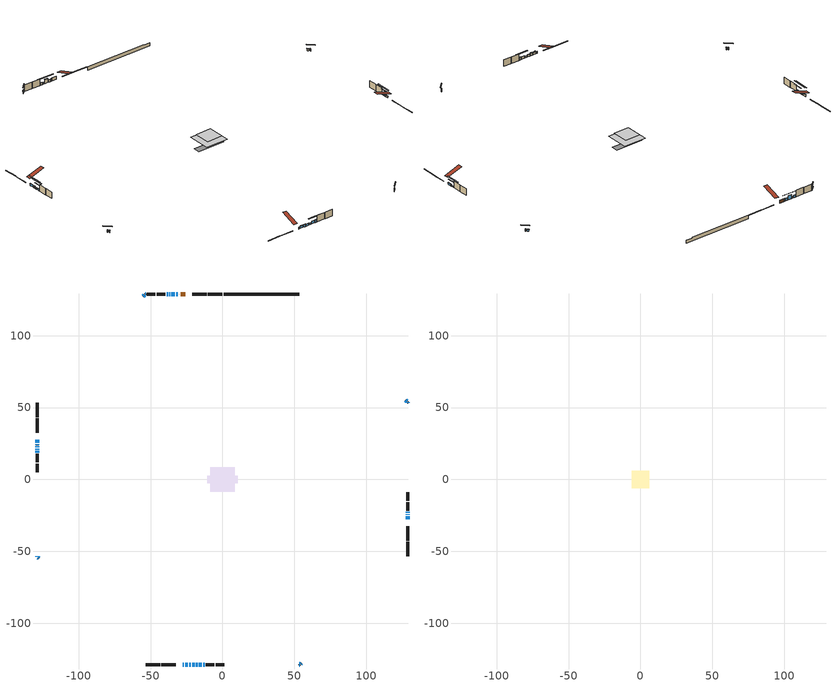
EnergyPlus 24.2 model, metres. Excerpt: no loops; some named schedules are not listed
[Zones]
conditioned space
 floor outside (Floor1 construction): -3.2,-3.2 -3.2,3.2 3.2,3.2 3.2,-3.2 z0.54
 floor adiabatic (AdiabaticFloorConstruction): -8.59,-8.59 -8.59,8.59 8.59,8.59 8.59,-8.59 z2.98
 floor foundation (Slab1 construction): -10.69,-2.46 -10.69,2.46 10.69,2.46 10.69,-2.46 z-2.08
 wall outside (RimJoist1 construction): -0.11,128.98 -10.16,128.98 / -53.42,-128.98 -43.38,-128.98 / -128.98,53.42 -128.98,43.38 / 128.98,-53.42 128.98,-43.38 z0.54:0.84
 wall outside (RimJoist2 construction): -11.09,128.98 -20.95,128.98 / -42.45,-128.98 -32.59,-128.98 / -128.98,42.45 -128.98,32.59 / 128.98,-42.45 128.98,-32.59 z0.54:0.84
 wall outside (AdiabaticWallConstruction 1): -25.93,128.98 -29.15,128.98 / -30.07,128.98 -30.22,128.98 z0.54:2.57
 wall outside (AdiabaticWallConstruction): -27.61,-128.98 -26.91,-128.98 / -36.46,128.98 -36.9,128.98 / -18.47,-128.98 -17.32,-128.98 z0.54:1.76; -128.98,-53.42 -128.66,-53.75 / -16.39,-128.98 -14.41,-128.98 / -13.48,-128.98 -12.49,-128.98 / 54.3,-128.11 54.62,-127.78 z0.54:2.57; -53.42,128.98 -53.66,128.75 / 128.98,53.42 128.75,53.66 / -31.14,128.98 -32.24,128.98 / -37.83,128.98 -38.92,128.98 z0.54:2.42; 128.98,-27.61 128.98,-25.48 / 128.98,-24.55 128.98,-24.01 / -128.98,21.47 -128.98,20.81 z0.54:1.68; -33.16,128.98 -35.53,128.98 z0.54:3.35; -25.98,-128.98 -24,-128.98 / -23.07,-128.98 -22.08,-128.98 z0.54:2.24; 53.42,-128.98 53.64,-128.76 / -128,-54.4 -127.78,-54.62 / -21.15,-128.98 -19.39,-128.98 z0.54:1.99; -128.98,27.61 -128.98,25.43 z0.54:1.89; -128.98,24.5 -128.98,23.99 z0.54:1.63; 128.09,54.31 127.28,55.12 / -54.31,128.09 -55.12,127.28 z0.54:1.94; 128.98,-23.09 128.98,-22.57 z0.54:1.08; -128.98,23.06 -128.98,22.4 z0.54:2.29; -128.98,19.88 -128.98,18.73 z0.54:1.96
 wall outside (Wall1 construction): -39.85,128.98 -45.68,128.98 / -11.56,-128.98 -5.73,-128.98 / -128.98,17.81 -128.98,11.97 / 128.98,-21.65 128.98,-15.82 z0.54:5.42
 wall outside (Wall2 construction): -46.61,128.98 -52.5,128.98 / -4.8,-128.98 1.08,-128.98 / -128.98,11.04 -128.98,5.16 / 128.98,-14.89 128.98,-9 z0.54:5.42
 wall foundation (FoundationWall1 construction): 0.82,128.98,-2.08 0.82,128.98,0.54 48.16,128.98,0.54 48.16,128.98,0.07 53.42,128.98,0.07 53.42,128.98,-2.08
 window (WindowConstruction 21): -27.61,-128.98 -26.91,-128.98 z0.54:1.76
 window (WindowConstruction 6): -128.98,-53.42 -128.66,-53.75 z0.54:2.57
 window (WindowConstruction 7): -53.42,128.98 -53.66,128.75 z0.54:2.42
 window (WindowConstruction 8): 128.98,53.42 128.75,53.66 z0.54:2.42
 window (WindowConstruction 9): -31.14,128.98 -32.23,128.98 z0.54:2.42
 window (WindowConstruction 10): 128.98,-27.61 128.98,-25.48 z0.54:1.68
 window (WindowConstruction 11): -33.16,128.98 -35.53,128.98 z0.54:3.35
 window (WindowConstruction 12): -25.98,-128.98 -24,-128.98 z0.54:2.24
 window (WindowConstruction 13): -23.07,-128.98 -22.08,-128.98 z0.54:2.24
 window (WindowConstruction 22): -36.46,128.98 -36.9,128.98 z0.54:1.76
 window (WindowConstruction 14): 53.42,-128.98 53.64,-128.76 z0.54:1.99
 window (WindowConstruction 15): -128,-54.4 -127.78,-54.62 z0.54:1.99
 window (WindowConstruction 16): -21.15,-128.98 -19.4,-128.98 z0.54:1.99
 window (WindowConstruction 17): -128.98,27.61 -128.98,25.43 z0.54:1.89
 window (WindowConstruction 18): -128.98,24.5 -128.98,23.99 z0.54:1.63
 window (WindowConstruction 19): 128.09,54.31 127.28,55.12 z0.54:1.94
 window (WindowConstruction 20): -54.31,128.09 -55.12,127.28 z0.54:1.94
 window (WindowConstruction 26): -18.47,-128.98 -17.32,-128.98 z0.54:1.76
 window (WindowConstruction): 128.98,-24.55 128.98,-24.01 z0.54:1.68
 window (WindowConstruction 23): 128.98,-23.09 128.98,-22.58 z0.54:1.07
 window (WindowConstruction 24): -128.98,23.06 -128.98,22.4 z0.54:2.29
 window (WindowConstruction 25): -128.98,21.47 -128.98,20.81 z0.54:1.68
 window (WindowConstruction 1): -37.83,128.98 -38.92,128.98 z0.54:2.42
 window (WindowConstruction 2): -16.39,-128.98 -14.41,-128.98 z0.54:2.57
 window (WindowConstruction 3): -128.98,19.88 -128.98,18.74 z0.54:1.96
 window (WindowConstruction 4): -13.48,-128.98 -12.49,-128.98 z0.54:2.57
 window (WindowConstruction 5): 54.3,-128.11 54.62,-127.78 z0.54:2.57
 door (Door): -25.93,128.98 -29.15,128.98 z0.54:2.57
 door (Door 1): -30.07,128.98 -30.21,128.98 z0.54:2.57
 ceiling adiabatic (AdiabaticFloorConstruction): 8.59,-8.59 8.59,8.59 -8.59,8.59 -8.59,-8.59 z2.98
attic - vented
 floor to conditioned space (Floor2 construction Reversed): -6.08,-6.08 -6.08,6.08 6.08,6.08 6.08,-6.08 z5.42
 roof outside (Roof1 construction): -25,128.98,5.42 -25,117.14,9.36 -21.88,117.14,9.36 -21.88,128.98,5.42; -28.54,-128.98,5.42 -28.54,-117.14,9.36 -31.66,-117.14,9.36 -31.66,-128.98,5.42; -128.98,28.54,5.42 -117.14,28.54,9.36 -117.14,31.66,9.36 -128.98,31.66,5.42; 128.98,-28.54,5.42 117.14,-28.54,9.36 117.14,-31.66,9.36 128.98,-31.66,5.42
shading: -126.66,-55.74 -130.97,-51.43 -131.26,-51.72 -126.95,-56.03 z5.39; -55.65,126.75 -51.43,130.97 -51.72,131.26 -55.94,127.04 z5.24; 126.75,55.65 130.97,51.43 131.26,51.72 127.04,55.94 z5.24; -35.05,128.98 -28.32,128.98 -28.32,129.39 -35.05,129.39 z5.24; 128.98,-25.28 128.98,-27.81 129.39,-27.81 129.39,-25.28 z1.88; -35.73,128.98 -32.96,128.98 -32.96,129.39 -35.73,129.39 z3.55; -23.8,-128.98 -26.18,-128.98 -26.18,-129.39 -23.8,-129.39 z2.44; -21.88,-128.98 -23.27,-128.98 -23.27,-129.39 -21.88,-129.39 z2.44; 53.78,-128.62 53.28,-129.12 53.57,-129.41 54.07,-128.91 z2.19; -127.64,-54.76 -128.14,-54.26 -128.43,-54.55 -127.93,-55.05 z2.19; -19.19,-128.98 -21.35,-128.98 -21.35,-129.39 -19.19,-129.39 z2.19; -128.98,25.23 -128.98,27.81 -129.39,27.81 -129.39,25.23 z2.09; -128.98,23.79 -128.98,24.7 -129.39,24.7 -129.39,23.79 z1.83; 127.14,55.27 128.23,54.17 128.52,54.46 127.43,55.56 z2.14; -55.27,127.14 -54.17,128.23 -54.46,128.52 -55.56,127.43 z2.14; 128.98,-21.2 128.98,-27.37 129.39,-27.37 129.39,-21.2 z4.5; 128.98,-17.2 128.98,-28.47 129.39,-28.47 129.39,-17.2 z6.45; -128.98,17.02 -128.98,28.44 -129.39,28.44 -129.39,17.02 z7.67; -128.98,15.43 -128.98,26.85 -129.39,26.85 -129.39,15.43 z7.06; -41.74,128.98 -35.01,128.98 -35.01,129.39 -41.74,129.39 z5.24; -11.59,-128.98 -19.21,-128.98 -19.21,-129.39 -11.59,-129.39 z5.39; -128.98,15.92 -128.98,22.7 -129.39,22.7 -129.39,15.92 z4.78; -9.67,-128.98 -16.3,-128.98 -16.3,-129.39 -9.67,-129.39 z5.39; 56.61,-125.79 52.3,-130.1 52.59,-130.39 56.91,-126.08 z5.39
[Building]
Building 1: Terrain=Suburbs
[Site:Location]
Toronto Intl AP_ON: Latitude {deg}=43.68; Longitude {deg}=-79.63; Time Zone {hr}=-5; Elevation {m}=173; Keep Site Location Information=Yes
[Site:GroundTemperature:Shallow]
4.59119, 2.66285, 2.50842, 3.42352, 7.09712, 10.7536, 13.9236, 15.9317, 16.1023, 14.4691, 11.3799, 7.83558
[Site:WaterMainsTemperature]
Calculation Method=Schedule; Temperature Schedule=mains temperature schedule
[Material] Roughness=Rough; Thermal Absorptance=0.9
Name | Thickness {m} | Conductivity {W/m-K} | Density {kg/m3} | Specific Heat {J/kg-K} | Solar Absorptance | Visible Absorptance
asphalt or fiberglass shingles | 0.00635 | 0.162714 | 1121.4 | 1465.45 | 0.4 | 0.4
ceiling loosefill ins | 0.169333 | 0.0480833 | 16.02 | 1046.75 | 0.7 | 0.7
ceiling stud and cavity | 0.1397 | 0.13334 | 65.682 | 1177.47 | 0.7 | 0.7
concrete 4.0 in. | 0.1016 | 1.803125 | 2242.8 | 837.4 | 0.7 | 0.7
concrete 8.0 in. | 0.2032 | 1.803125 | 2242.8 | 837.4 | 0.7 | 0.7
door material | 0.04445 | 0.053851 | 512.64 | 1214.23 | 0.7 | 0.7
door material 1 | 0.04445 | 0.188738 | 512.64 | 1214.23 | 0.7 | 0.7
exterior vertical ins | 0.00218552 | 0.029427 | 32.04 | 1214.23 | 0.7 | 0.7
floor covering | 0.0127 | 0.0433444 | 54.468 | 1339.84 | 0.6 | 0.6
floor rigid ins | 0.103632 | 0.029427 | 32.04 | 1214.23 | 0.7 | 0.7
floor rigid ins 1; wall rigid ins | 0.512978 | 0.029427 | 32.04 | 1214.23 | 0.7 | 0.7
floor stud and cavity | 0.1397 | 0.214312 | 92.3553 | 1139.71 | 0.7 | 0.7
floor stud and cavity 1 | 0.1397 | 1.75129 | 37.0049 | 1207.88 | 0.7 | 0.7
furniture material conditioned space 1 | 0.1524 | 0.115458 | 640.8 | 1214.23 | 0.6 | 0.6
gypsum board | 0.0127 | 0.160291 | 801 | 837.4 | 0.6 | 0.6
gypsum board 1 | 0.0127 | 0.160291 | 801 | 837.4 | 0.7 | 0.7
osb sheathing 0.5 in. | 0.0127 | 0.115458 | 512.64 | 1214.23 | 0.7 | 0.7
osb sheathing 0.75 in. | 0.01905 | 0.115458 | 512.64 | 1214.23 | 0.7 | 0.7
osb sheathing 2.0 in. | 0.0508 | 0.115458 | 512.64 | 1214.23 | 0.7 | 0.7
rim joist rigid ins | 0.051816 | 0.029427 | 32.04 | 1214.23 | 0.7 | 0.7
rim joist stud and cavity | 0.0508 | 0.0404867 | 125.044 | 1163.47 | 0.6 | 0.6
rim joist stud and cavity 1 | 0.0508 | 0.128462 | 125.044 | 1163.47 | 0.6 | 0.6
wall stud and cavity | 0.1397 | 0.0802207 | 139.0536 | 1170.24 | 0.7 | 0.7
wall stud and cavity 1 | 0.0889 | 0.380278 | 52.3479 | 1209.89 | 0.7 | 0.7
wall stud and cavity 2 | 0.0889 | 0.391764 | 83.0341 | 1211.67 | 0.7 | 0.7
wood siding | 0.0254 | 0.102417 | 544.68 | 1172.36 | 0.4 | 0.4
wood siding 1; wood siding 2; wood siding 3 | 0.0254 | 0.102417 | 544.68 | 1172.36 | 0.7 | 0.7
[WindowMaterial:SimpleGlazingSystem]
Name | U-Factor {W/m2-K} | Solar Heat Gain Coefficient
WindowMaterial | 2.322302 | 0.57
WindowMaterial 1 | 2.12244 | 0.63
WindowMaterial 10 | 2.24167 | 0.57
WindowMaterial 11 | 2.146284 | 0.62
WindowMaterial 12 | 2.74191 | 0.36
WindowMaterial 13 | 2.09121 | 0.64
WindowMaterial 14 | 2.25189 | 0.56
WindowMaterial 15 | 2.49321 | 0.46
WindowMaterial 16 | 2.23827 | 0.57
WindowMaterial 17 | 3.0082 | 0.59
WindowMaterial 18 | 3.03376 | 0.56
WindowMaterial 19 | 2.61415 | 0.39
WindowMaterial 2 | 2.2235 | 0.57
WindowMaterial 20 | 2.34956 | 0.52
WindowMaterial 21 | 2.39668 | 0.5
WindowMaterial 22 | 2.961077 | 0.6
WindowMaterial 3 | 2.14231 | 0.63
WindowMaterial 4 | 2.132089 | 0.63
WindowMaterial 5 | 2.330819 | 0.57
WindowMaterial 6 | 2.47504 | 0.52
WindowMaterial 7 | 2.21045 | 0.58
WindowMaterial 8 | 2.25019 | 0.59
WindowMaterial 9 | 2.010012 | 0.67
[Construction]
AdiabaticFloorConstruction: floor stud and cavity 1, floor rigid ins 1, osb sheathing 0.75 in., floor covering
AdiabaticWallConstruction: wood siding 2, wall rigid ins, wall stud and cavity 1, gypsum board
AdiabaticWallConstruction 1: wood siding 3, wall rigid ins, wall stud and cavity 1, gypsum board
Door: door material
Door 1: door material 1
Floor1 construction: floor stud and cavity, floor rigid ins, osb sheathing 0.75 in., floor covering
Floor2 construction Reversed: gypsum board, ceiling stud and cavity, ceiling loosefill ins
FoundationWall1 construction: concrete 8.0 in., gypsum board 1
furniture construction conditioned space 1: furniture material conditioned space 1
PartitionWallConstruction: gypsum board, wall stud and cavity 2, gypsum board
RimJoist1 construction: wood siding 1, rim joist rigid ins, osb sheathing 2.0 in., rim joist stud and cavity
RimJoist2 construction: wood siding 1, rim joist rigid ins, osb sheathing 2.0 in., rim joist stud and cavity 1
Roof1 construction: asphalt or fiberglass shingles
Slab1 construction: concrete 4.0 in.
Wall1 construction; Wall2 construction: wood siding, osb sheathing 0.5 in., wall stud and cavity, gypsum board
WindowConstruction: WindowMaterial
WindowConstruction 1: WindowMaterial 1
WindowConstruction 10: WindowMaterial 8
WindowConstruction 11: WindowMaterial 9
WindowConstruction 12: WindowMaterial 10
WindowConstruction 13: WindowMaterial 11
WindowConstruction 14; WindowConstruction 15: WindowMaterial 12
WindowConstruction 16: WindowMaterial 13
WindowConstruction 17: WindowMaterial 14
WindowConstruction 18: WindowMaterial 15
WindowConstruction 19; WindowConstruction 20: WindowMaterial 16
WindowConstruction 2: WindowMaterial 2
WindowConstruction 21: WindowMaterial 17
WindowConstruction 22: WindowMaterial 18
WindowConstruction 23: WindowMaterial 19
WindowConstruction 24: WindowMaterial 20
WindowConstruction 25: WindowMaterial 21
WindowConstruction 26: WindowMaterial 22
WindowConstruction 3: WindowMaterial 3
WindowConstruction 4: WindowMaterial 4
WindowConstruction 5; WindowConstruction 6: WindowMaterial 5
WindowConstruction 7; WindowConstruction 8: WindowMaterial 6
WindowConstruction 9: WindowMaterial 7
[Zone] Multiplier=1; Part of Total Floor Area=Yes
Name | Volume {m3}
attic - vented | 94.5966
conditioned space | 1098.5
[Space]
Name | Zone | Volume {m3}
attic - vented 1 | attic - vented | 94.5966
conditioned space 1 | conditioned space | 1098.5
[ZoneInfiltration:EffectiveLeakageArea]
infil attic - vented 1: Zone or Space=attic - vented 1; Schedule=Always On Discrete; Effective Air Leakage Area {cm2}=6111.31; Stack Coefficient=0.000274371; Wind Coefficient=1.11915e-05
[ZoneMixing]
whole house fan mix: Zone or Space=attic - vented; Schedule=Always On Continuous; Design Flow Rate Calculation Method=Flow/Zone; Design Flow Rate {m3/s}=0; Source Zone or Space=conditioned space
[SurfaceProperty:ExposedFoundationPerimeter]
Slab1: Exposed Perimeter Calculation Method=TotalExposedPerimeter; Total Exposed Perimeter {m}=52.609
[InternalMass] Zone or ZoneList=conditioned space; Space or SpaceList=conditioned space 1
Name | Construction | Surface Area {m2}
furniture mass conditioned space 1 | furniture construction conditioned space 1 | 176.564
partition wall mass | PartitionWallConstruction | 441.41
[Lights]
interior lighting: Zone or ZoneList or Space or SpaceList=conditioned space 1; Schedule=interior lighting schedule; Design Level Calculation Method=LightingLevel; Lighting Level {W}=343.2; Return Air Fraction=0; Fraction Radiant=0.6; Fraction Visible=0.2; Fraction Replaceable=1
[People]
occupants: Zone or ZoneList or Space or SpaceList=conditioned space 1; Number of People Schedule=occupants schedule; Number of People Calculation Method=People; Number of People=3; Fraction Radiant=0.314171; Sensible Heat Fraction=0.56303; Activity Level Schedule=occupants activity schedule; Carbon Dioxide Generation Rate {m3/s-W}=0; Enable ASHRAE 55 Comfort Warnings=No; Mean Radiant Temperature Calculation Type=EnclosureAveraged
[ElectricEquipment] Zone or ZoneList or Space or SpaceList=conditioned space 1; Design Level Calculation Method=EquipmentLevel
Name | Schedule | Design Level {W} | Fraction Latent | Fraction Radiant | Fraction Lost
clothes dryer | clothes dryer schedule | 140.772 | 0.015 | 0.081 | 0.85
clothes washer | clothes washer schedule | 32.1985 | 0.03 | 0.162 | 0.7
cooking range | cooking range schedule | 215.147 | 0.08 | 0.432 | 0.2
dishwasher | dishwasher schedule | 66.8632 | 0.3 | 0.18 | 0.4
fridge | fridge schedule | 72.9452 | 0 | 0.6 | 0
mech vent bath fan 0 | mech vent bath fan 0 schedule | 50.2 | 0 | 0 | 1
mech vent bath fan 1 | mech vent bath fan 1 schedule | 50.2 | 0 | 0 | 1
mech vent bath fan 2 | mech vent bath fan 2 schedule | 50.2 | 0 | 0 | 1
mech vent bath fan 3 | mech vent bath fan 3 schedule | 50.2 | 0 | 0 | 1
mech vent house fan | mech vent house fan schedule | 6.33333 | 0 | 0 | 1
mech vent house fan cfis | mech vent house fan cfis schedule | 0 | 0 | 0 | 0
mech vent range fan 0 | mech vent range fan 0 schedule | 57 | 0 | 0 | 1
misc plug loads | misc plug loads schedule | 494.7 | 0.045 | 0.513 | 0.1
whole house fan | Always On Discrete | 0 | 0 | 0 | 1
[OtherEquipment] Zone or ZoneList or Space or SpaceList=conditioned space 1; Design Level Calculation Method=EquipmentLevel
Name | Fuel Type | Schedule | Design Level {W} | Fraction Latent | Fraction Radiant | Fraction Lost
clothes dryer 1 | Electricity | clothes dryer schedule | 0 | 0.015 | 0.081 | 0.85
cooking range 1 | Electricity | cooking range schedule | 0 | 0.08 | 0.432 | 0.2
general water use latent | None | general water use schedule | 62.594 | 1 | 0 | 0
general water use sensible | None | general water use schedule | -61.6891 | 0 | 0.6 | 0
mech vent house fan latent load | None | Always On Discrete | 0 | 1 | 0 | 0
mech vent house fan sensible load | None | Always On Discrete | 0 | 0 | 0 | 0
water heater energy adjustment1 | NaturalGas | Always On Discrete | 0.01 | 0 | 0 | 1
[ZoneInfiltration:DesignFlowRate] Zone or ZoneList or Space or SpaceList=conditioned space 1; Schedule=Always On Discrete; Design Flow Rate Calculation Method=Flow/Zone; Design Flow Rate {m3/s}=0
infil flow; natural vent flow; whole house fan flow
[Foundation:Kiva]
Foundation Kiva 1: Initial Indoor Air Temperature {C}=18; Wall Height Above Grade {m}=0.540014; Wall Depth Below Slab {m}=0.2032; Custom Block Material Name 1=exterior vertical ins; Custom Block Depth 1 {m}=2.62; Custom Block X Position 1 {m}=0.2159; Custom Block Z Position 1 {m}=0
[Foundation:Kiva:Settings]
Soil Conductivity {W/m-K}=0.849921; Soil Density {kg/m3}=1842.3; Soil Specific Heat {J/kg-K}=418.7; Ground Solar Absorptivity=0.9; Ground Thermal Absorptivity=0.9; Ground Surface Roughness {m}=0.03; Far-Field Width {m}=40; Deep-Ground Boundary Condition=ZeroFlux; Deep-Ground Depth {m}=40; Minimum Cell Dimension {m}=0.2; Maximum Cell Growth Coefficient=3; Simulation Timestep=Timestep
[Exterior:Lights]
exterior lighting: Schedule=exterior lighting schedule; Design Level {W}=75.6
[Schedule:Constant]
Name | Hourly Value
Always On Continuous; mech vent house fan schedule; mech vent house fan cfis schedule; Always On Discrete | 1
occupants activity schedule | 117.228
fridge schedule | 0
[Schedule:Week:Daily]
interior lighting schedule Week Rule - Jan1-Jan27: interior lighting schedule day, interior lighting schedule day, interior lighting schedule day, interior lighting schedule day, interior lighting schedule day, interior lighting schedule day, interior lighting schedule day, interior lighting schedule default day, interior lighting schedule default day, interior lighting schedule default day, interior lighting schedule default day, interior lighting schedule default day
interior lighting schedule Week Rule - Jan28-Feb3: interior lighting schedule day, interior lighting schedule day, interior lighting schedule day, interior lighting schedule day, interior lighting schedule day 1, interior lighting schedule day 1, interior lighting schedule day 1, interior lighting schedule default day, interior lighting schedule default day, interior lighting schedule default day, interior lighting schedule default day, interior lighting schedule default day
interior lighting schedule Week Rule - Feb4-Feb24: interior lighting schedule day 1, interior lighting schedule day 1, interior lighting schedule day 1, interior lighting schedule day 1, interior lighting schedule day 1, interior lighting schedule day 1, interior lighting schedule day 1, interior lighting schedule default day, interior lighting schedule default day, interior lighting schedule default day, interior lighting schedule default day, interior lighting schedule default day
interior lighting schedule Week Rule - Feb25-Mar3: interior lighting schedule day 1, interior lighting schedule day 1, interior lighting schedule day 1, interior lighting schedule day 1, interior lighting schedule day 2, interior lighting schedule day 2, interior lighting schedule day 2, interior lighting schedule default day, interior lighting schedule default day, interior lighting schedule default day, interior lighting schedule default day, interior lighting schedule default day
interior lighting schedule Week Rule - Mar4-Mar31: interior lighting schedule day 2, interior lighting schedule day 2, interior lighting schedule day 2, interior lighting schedule day 2, interior lighting schedule day 2, interior lighting schedule day 2, interior lighting schedule day 2, interior lighting schedule default day, interior lighting schedule default day, interior lighting schedule default day, interior lighting schedule default day, interior lighting schedule default day
interior lighting schedule Week Rule - Apr1-Apr28: interior lighting schedule day 3, interior lighting schedule day 3, interior lighting schedule day 3, interior lighting schedule day 3, interior lighting schedule day 3, interior lighting schedule day 3, interior lighting schedule day 3, interior lighting schedule default day, interior lighting schedule default day, interior lighting schedule default day, interior lighting schedule default day, interior lighting schedule default day
interior lighting schedule Week Rule - Apr29-May5: interior lighting schedule day 3, interior lighting schedule day 3, interior lighting schedule day 4, interior lighting schedule day 4, interior lighting schedule day 4, interior lighting schedule day 4, interior lighting schedule day 4, interior lighting schedule default day, interior lighting schedule default day, interior lighting schedule default day, interior lighting schedule default day, interior lighting schedule default day
interior lighting schedule Week Rule - May6-May26: interior lighting schedule day 4, interior lighting schedule day 4, interior lighting schedule day 4, interior lighting schedule day 4, interior lighting schedule day 4, interior lighting schedule day 4, interior lighting schedule day 4, interior lighting schedule default day, interior lighting schedule default day, interior lighting schedule default day, interior lighting schedule default day, interior lighting schedule default day
interior lighting schedule Week Rule - May27-Jun2: interior lighting schedule day 4, interior lighting schedule day 4, interior lighting schedule day 4, interior lighting schedule day 4, interior lighting schedule day 4, interior lighting schedule day 5, interior lighting schedule day 5, interior lighting schedule default day, interior lighting schedule default day, interior lighting schedule default day, interior lighting schedule default day, interior lighting schedule default day
interior lighting schedule Week Rule - Jun3-Jun30: interior lighting schedule day 5, interior lighting schedule day 5, interior lighting schedule day 5, interior lighting schedule day 5, interior lighting schedule day 5, interior lighting schedule day 5, interior lighting schedule day 5, interior lighting schedule default day, interior lighting schedule default day, interior lighting schedule default day, interior lighting schedule default day, interior lighting schedule default day
interior lighting schedule Week Rule - Jul1-Jul28: interior lighting schedule day 6, interior lighting schedule day 6, interior lighting schedule day 6, interior lighting schedule day 6, interior lighting schedule day 6, interior lighting schedule day 6, interior lighting schedule day 6, interior lighting schedule default day, interior lighting schedule default day, interior lighting schedule default day, interior lighting schedule default day, interior lighting schedule default day
interior lighting schedule Week Rule - Jul29-Aug4: interior lighting schedule day 6, interior lighting schedule day 6, interior lighting schedule day 6, interior lighting schedule day 7, interior lighting schedule day 7, interior lighting schedule day 7, interior lighting schedule day 7, interior lighting schedule default day, interior lighting schedule default day, interior lighting schedule default day, interior lighting schedule default day, interior lighting schedule default day
interior lighting schedule Week Rule - Aug5-Aug25: interior lighting schedule day 7, interior lighting schedule day 7, interior lighting schedule day 7, interior lighting schedule day 7, interior lighting schedule day 7, interior lighting schedule day 7, interior lighting schedule day 7, interior lighting schedule default day, interior lighting schedule default day, interior lighting schedule default day, interior lighting schedule default day, interior lighting schedule default day
interior lighting schedule Week Rule - Aug26-Sep1: interior lighting schedule day 7, interior lighting schedule day 7, interior lighting schedule day 7, interior lighting schedule day 7, interior lighting schedule day 7, interior lighting schedule day 7, interior lighting schedule day 8, interior lighting schedule default day, interior lighting schedule default day, interior lighting schedule default day, interior lighting schedule default day, interior lighting schedule default day
interior lighting schedule Week Rule - Sep2-Sep29: interior lighting schedule day 8, interior lighting schedule day 8, interior lighting schedule day 8, interior lighting schedule day 8, interior lighting schedule day 8, interior lighting schedule day 8, interior lighting schedule day 8, interior lighting schedule default day, interior lighting schedule default day, interior lighting schedule default day, interior lighting schedule default day, interior lighting schedule default day
interior lighting schedule Week Rule - Sep30-Oct6: interior lighting schedule day 8, interior lighting schedule day 9, interior lighting schedule day 9, interior lighting schedule day 9, interior lighting schedule day 9, interior lighting schedule day 9, interior lighting schedule day 9, interior lighting schedule default day, interior lighting schedule default day, interior lighting schedule default day, interior lighting schedule default day, interior lighting schedule default day
interior lighting schedule Week Rule - Oct7-Oct27: interior lighting schedule day 9, interior lighting schedule day 9, interior lighting schedule day 9, interior lighting schedule day 9, interior lighting schedule day 9, interior lighting schedule day 9, interior lighting schedule day 9, interior lighting schedule default day, interior lighting schedule default day, interior lighting schedule default day, interior lighting schedule default day, interior lighting schedule default day
interior lighting schedule Week Rule - Oct28-Nov3: interior lighting schedule day 9, interior lighting schedule day 9, interior lighting schedule day 9, interior lighting schedule day 9, interior lighting schedule day 10, interior lighting schedule day 10, interior lighting schedule day 10, interior lighting schedule default day, interior lighting schedule default day, interior lighting schedule default day, interior lighting schedule default day, interior lighting schedule default day
interior lighting schedule Week Rule - Nov4-Nov24: interior lighting schedule day 10, interior lighting schedule day 10, interior lighting schedule day 10, interior lighting schedule day 10, interior lighting schedule day 10, interior lighting schedule day 10, interior lighting schedule day 10, interior lighting schedule default day, interior lighting schedule default day, interior lighting schedule default day, interior lighting schedule default day, interior lighting schedule default day
interior lighting schedule Week Rule - Nov25-Dec1: interior lighting schedule day 10, interior lighting schedule day 10, interior lighting schedule day 10, interior lighting schedule day 10, interior lighting schedule day 10, interior lighting schedule day 10, interior lighting schedule day 11, interior lighting schedule default day, interior lighting schedule default day, interior lighting schedule default day, interior lighting schedule default day, interior lighting schedule default day
interior lighting schedule Week Rule - Dec2-Dec31: interior lighting schedule day 11, interior lighting schedule day 11, interior lighting schedule day 11, interior lighting schedule day 11, interior lighting schedule day 11, interior lighting schedule day 11, interior lighting schedule day 11, interior lighting schedule default day, interior lighting schedule default day, interior lighting schedule default day, interior lighting schedule default day, interior lighting schedule default day
occupants schedule Week Rule - Jan1-Dec31: occupants schedule day, occupants schedule day, occupants schedule day, occupants schedule day, occupants schedule day, occupants schedule day, occupants schedule day, occupants schedule default day, occupants schedule default day, occupants schedule default day, occupants schedule default day, occupants schedule default day
clothes dryer schedule Week Rule - Jan1-Dec31: clothes dryer schedule day, clothes dryer schedule day, clothes dryer schedule day, clothes dryer schedule day, clothes dryer schedule day, clothes dryer schedule day, clothes dryer schedule day, clothes dryer schedule default day, clothes dryer schedule default day, clothes dryer schedule default day, clothes dryer schedule default day, clothes dryer schedule default day
clothes washer schedule Week Rule - Jan1-Dec31: clothes washer schedule day, clothes washer schedule day, clothes washer schedule day, clothes washer schedule day, clothes washer schedule day, clothes washer schedule day, clothes washer schedule day, clothes washer schedule default day, clothes washer schedule default day, clothes washer schedule default day, clothes washer schedule default day, clothes washer schedule default day
cooking range schedule Week Rule - Jan1-Dec31: cooking range schedule day, cooking range schedule day, cooking range schedule day, cooking range schedule day, cooking range schedule day, cooking range schedule day, cooking range schedule day, cooking range schedule default day, cooking range schedule default day, cooking range schedule default day, cooking range schedule default day, cooking range schedule default day
dishwasher schedule Week Rule - Jan1-Dec31: dishwasher schedule day, dishwasher schedule day, dishwasher schedule day, dishwasher schedule day, dishwasher schedule day, dishwasher schedule day, dishwasher schedule day, dishwasher schedule default day, dishwasher schedule default day, dishwasher schedule default day, dishwasher schedule default day, dishwasher schedule default day
mech vent bath fan 0 schedule Week Rule - Jan1-Dec31: mech vent bath fan 0 schedule day, mech vent bath fan 0 schedule day, mech vent bath fan 0 schedule day, mech vent bath fan 0 schedule day, mech vent bath fan 0 schedule day, mech vent bath fan 0 schedule day, mech vent bath fan 0 schedule day, mech vent bath fan 0 schedule default day, mech vent bath fan 0 schedule default day, mech vent bath fan 0 schedule default day, mech vent bath fan 0 schedule default day, mech vent bath fan 0 schedule default day
mech vent bath fan 1 schedule Week Rule - Jan1-Dec31: mech vent bath fan 1 schedule day, mech vent bath fan 1 schedule day, mech vent bath fan 1 schedule day, mech vent bath fan 1 schedule day, mech vent bath fan 1 schedule day, mech vent bath fan 1 schedule day, mech vent bath fan 1 schedule day, mech vent bath fan 1 schedule default day, mech vent bath fan 1 schedule default day, mech vent bath fan 1 schedule default day, mech vent bath fan 1 schedule default day, mech vent bath fan 1 schedule default day
mech vent bath fan 2 schedule Week Rule - Jan1-Dec31: mech vent bath fan 2 schedule day, mech vent bath fan 2 schedule day, mech vent bath fan 2 schedule day, mech vent bath fan 2 schedule day, mech vent bath fan 2 schedule day, mech vent bath fan 2 schedule day, mech vent bath fan 2 schedule day, mech vent bath fan 2 schedule default day, mech vent bath fan 2 schedule default day, mech vent bath fan 2 schedule default day, mech vent bath fan 2 schedule default day, mech vent bath fan 2 schedule default day
mech vent bath fan 3 schedule Week Rule - Jan1-Dec31: mech vent bath fan 3 schedule day, mech vent bath fan 3 schedule day, mech vent bath fan 3 schedule day, mech vent bath fan 3 schedule day, mech vent bath fan 3 schedule day, mech vent bath fan 3 schedule day, mech vent bath fan 3 schedule day, mech vent bath fan 3 schedule default day, mech vent bath fan 3 schedule default day, mech vent bath fan 3 schedule default day, mech vent bath fan 3 schedule default day, mech vent bath fan 3 schedule default day
mech vent range fan 0 schedule Week Rule - Jan1-Dec31: mech vent range fan 0 schedule day, mech vent range fan 0 schedule day, mech vent range fan 0 schedule day, mech vent range fan 0 schedule day, mech vent range fan 0 schedule day, mech vent range fan 0 schedule day, mech vent range fan 0 schedule day, mech vent range fan 0 schedule default day, mech vent range fan 0 schedule default day, mech vent range fan 0 schedule default day, mech vent range fan 0 schedule default day, mech vent range fan 0 schedule default day
misc plug loads schedule Week Rule - Jan1-Dec31: misc plug loads schedule day, misc plug loads schedule day, misc plug loads schedule day, misc plug loads schedule day, misc plug loads schedule day, misc plug loads schedule day, misc plug loads schedule day, misc plug loads schedule default day, misc plug loads schedule default day, misc plug loads schedule default day, misc plug loads schedule default day, misc plug loads schedule default day
[Schedule:Year]
interior lighting schedule: interior lighting schedule Week Rule - Jan1-Jan27, 1, 1, 1, 27, interior lighting schedule Week Rule - Jan28-Feb3, 1, 28, 2, 3, interior lighting schedule Week Rule - Feb4-Feb24, 2, 4, 2, 24, interior lighting schedule Week Rule - Feb25-Mar3, 2, 25, 3, 3, interior lighting schedule Week Rule - Mar4-Mar31, 3, 4, 3, 31, interior lighting schedule Week Rule - Apr1-Apr28, 4, 1, 4, 28, interior lighting schedule Week Rule - Apr29-May5, 4, 29, 5, 5, interior lighting schedule Week Rule - May6-May26, 5, 6, 5, 26, interior lighting schedule Week Rule - May27-Jun2, 5, 27, 6, 2, interior lighting schedule Week Rule - Jun3-Jun30, 6, 3, 6, 30, interior lighting schedule Week Rule - Jul1-Jul28, 7, 1, 7, 28, interior lighting schedule Week Rule - Jul29-Aug4, 7, 29, 8, 4, interior lighting schedule Week Rule - Aug5-Aug25, 8, 5, 8, 25, interior lighting schedule Week Rule - Aug26-Sep1, 8, 26, 9, 1, interior lighting schedule Week Rule - Sep2-Sep29, 9, 2, 9, 29, interior lighting schedule Week Rule - Sep30-Oct6, 9, 30, 10, 6, interior lighting schedule Week Rule - Oct7-Oct27, 10, 7, 10, 27, interior lighting schedule Week Rule - Oct28-Nov3, 10, 28, 11, 3, interior lighting schedule Week Rule - Nov4-Nov24, 11, 4, 11, 24, interior lighting schedule Week Rule - Nov25-Dec1, 11, 25, 12, 1, interior lighting schedule Week Rule - Dec2-Dec31, 12, 2, 12, 31
occupants schedule: occupants schedule Week Rule - Jan1-Dec31, 1, 1, 12, 31
clothes dryer schedule: clothes dryer schedule Week Rule - Jan1-Dec31, 1, 1, 12, 31
clothes washer schedule: clothes washer schedule Week Rule - Jan1-Dec31, 1, 1, 12, 31
cooking range schedule: cooking range schedule Week Rule - Jan1-Dec31, 1, 1, 12, 31
dishwasher schedule: dishwasher schedule Week Rule - Jan1-Dec31, 1, 1, 12, 31
mech vent bath fan 0 schedule: mech vent bath fan 0 schedule Week Rule - Jan1-Dec31, 1, 1, 12, 31
mech vent bath fan 1 schedule: mech vent bath fan 1 schedule Week Rule - Jan1-Dec31, 1, 1, 12, 31
mech vent bath fan 2 schedule: mech vent bath fan 2 schedule Week Rule - Jan1-Dec31, 1, 1, 12, 31
mech vent bath fan 3 schedule: mech vent bath fan 3 schedule Week Rule - Jan1-Dec31, 1, 1, 12, 31
mech vent range fan 0 schedule: mech vent range fan 0 schedule Week Rule - Jan1-Dec31, 1, 1, 12, 31
misc plug loads schedule: misc plug loads schedule Week Rule - Jan1-Dec31, 1, 1, 12, 31
general water use schedule: general water use schedule Week Rule - Jan1-Dec31, 1, 1, 12, 31
exterior lighting schedule: exterior lighting schedule Week Rule - Jan1-Jan27, 1, 1, 1, 27, exterior lighting schedule Week Rule - Jan28-Feb3, 1, 28, 2, 3, exterior lighting schedule Week Rule - Feb4-Feb24, 2, 4, 2, 24, exterior lighting schedule Week Rule - Feb25-Mar3, 2, 25, 3, 3, exterior lighting schedule Week Rule - Mar4-Mar31, 3, 4, 3, 31, exterior lighting schedule Week Rule - Apr1-Apr28, 4, 1, 4, 28, exterior lighting schedule Week Rule - Apr29-May5, 4, 29, 5, 5, exterior lighting schedule Week Rule - May6-May26, 5, 6, 5, 26, exterior lighting schedule Week Rule - May27-Jun2, 5, 27, 6, 2, exterior lighting schedule Week Rule - Jun3-Jun30, 6, 3, 6, 30, exterior lighting schedule Week Rule - Jul1-Jul28, 7, 1, 7, 28, exterior lighting schedule Week Rule - Jul29-Aug4, 7, 29, 8, 4, exterior lighting schedule Week Rule - Aug5-Aug25, 8, 5, 8, 25, exterior lighting schedule Week Rule - Aug26-Sep1, 8, 26, 9, 1, exterior lighting schedule Week Rule - Sep2-Sep29, 9, 2, 9, 29, exterior lighting schedule Week Rule - Sep30-Oct6, 9, 30, 10, 6, exterior lighting schedule Week Rule - Oct7-Oct27, 10, 7, 10, 27, exterior lighting schedule Week Rule - Oct28-Nov3, 10, 28, 11, 3, exterior lighting schedule Week Rule - Nov4-Nov24, 11, 4, 11, 24, exterior lighting schedule Week Rule - Nov25-Dec1, 11, 25, 12, 1, exterior lighting schedule Week Rule - Dec2-Dec31, 12, 2, 12, 31
[Schedule:Compact]
mains temperature schedule: Through: 01/01, For: AllDays, Until: 24:00, 8.43722, Through: 01/02, For: AllDays, Until: 24:00, 8.37111, Through: 01/03, For: AllDays, Until: 24:00, 8.30611, Through: 01/04, For: AllDays, Until: 24:00, 8.24222, Through: 01/05, For: AllDays, Until: 24:00, 8.17944, Through: 01/06, For: AllDays, Until: 24:00, 8.11833, Through: 01/07, For: AllDays, Until: 24:00, 8.05833, Through: 01/08, For: AllDays, Until: 24:00, 7.99944, Through: 01/09, For: AllDays, Until: 24:00, 7.94222, Through: 01/10, For: AllDays, Until: 24:00, 7.88611, Through: 01/11, For: AllDays, Until: 24:00, 7.83167, Through: 01/12, For: AllDays, Until: 24:00, 7.77833, Through: 01/13, For: AllDays, Until: 24:00, 7.72611, Through: 01/14, For: AllDays, Until: 24:00, 7.67556, Through: 01/15, For: AllDays, Until: 24:00, 7.62667, Through: 01/16, For: AllDays, Until: 24:00, 7.57889, Through: 01/17, For: AllDays, Until: 24:00, 7.53278, Through: 01/18, For: AllDays, Until: 24:00, 7.48778, Through: 01/19, For: AllDays, Until: 24:00, 7.44444, Through: 01/20, For: AllDays, Until: 24:00, 7.40278, Through: 01/21, For: AllDays, Until: 24:00, 7.36278, Through: 01/22, For: AllDays, Until: 24:00, 7.32389, Through: 01/23, For: AllDays, Until: 24:00, 7.28667, Through: 01/24, For: AllDays, Until: 24:00, 7.25056, Through: 01/25, For: AllDays, Until: 24:00, 7.21667, Through: 01/26, For: AllDays, Until: 24:00, 7.18389, Through: 01/27, For: AllDays, Until: 24:00, 7.15278, Through: 01/28, For: AllDays, Until: 24:00, 7.12333, Through: 01/29, For: AllDays, Until: 24:00, 7.09556, Through: 01/30, For: AllDays, Until: 24:00, 7.06944, Through: 01/31, For: AllDays, Until: 24:00, 7.04444, Through: 02/01, For: AllDays, Until: 24:00, 7.02167, Through: 02/02, For: AllDays, Until: 24:00, 7, Through: 02/03, For: AllDays, Until: 24:00, 6.98, Through: 02/04, For: AllDays, Until: 24:00, 6.96222, Through: 02/05, For: AllDays, Until: 24:00, 6.94556, Through: 02/06, For: AllDays, Until: 24:00, 6.93056, Through: 02/07, For: AllDays, Until: 24:00, 6.91722, Through: 02/08, For: AllDays, Until: 24:00, 6.90556, Through: 02/09, For: AllDays, Until: 24:00, 6.89556, Through: 02/10, For: AllDays, Until: 24:00, 6.88722, Through: 02/11, For: AllDays, Until: 24:00, 6.88056, Through: 02/12, For: AllDays, Until: 24:00, 6.875, Through: 02/13, For: AllDays, Until: 24:00, 6.87167, Through: 02/14, For: AllDays, Until: 24:00, 6.87, Through: 02/15, For: AllDays, Until: 24:00, 6.87, Through: 02/16, For: AllDays, Until: 24:00, 6.87167, Through: 02/17, For: AllDays, Until: 24:00, 6.875, Through: 02/18, For: AllDays, Until: 24:00, 6.88, Through: 02/19, For: AllDays, Until: 24:00, 6.88611, Through: 02/20, For: AllDays, Until: 24:00, 6.89444, Through: 02/21, For: AllDays, Until: 24:00, 6.90444, Through: 02/22, For: AllDays, Until: 24:00, 6.91611, Through: 02/23, For: AllDays, Until: 24:00, 6.92889, Through: 02/24, For: AllDays, Until: 24:00, 6.94389, Through: 02/25, For: AllDays, Until: 24:00, 6.96056, Through: 02/26, For: AllDays, Until: 24:00, 6.97833, Through: 02/27, For: AllDays, Until: 24:00, 6.99833, Through: 02/28, For: AllDays, Until: 24:00, 7.01944, Through: 03/01, For: AllDays, Until: 24:00, 7.04222, Through: 03/02, For: AllDays, Until: 24:00, 7.06667, Through: 03/03, For: AllDays, Until: 24:00, 7.09278, Through: 03/04, For: AllDays, Until: 24:00, 7.12056, Through: 03/05, For: AllDays, Until: 24:00, 7.15, Through: 03/06, For: AllDays, Until: 24:00, 7.18111, Through: 03/07, For: AllDays, Until: 24:00, 7.21333, Through: 03/08, For: AllDays, Until: 24:00, 7.24722, Through: 03/09, For: AllDays, Until: 24:00, 7.28278, Through: 03/10, For: AllDays, Until: 24:00, 7.32, Through: 03/11, For: AllDays, Until: 24:00, 7.35889, Through: 03/12, For: AllDays, Until: 24:00, 7.39889, Through: 03/13, For: AllDays, Until: 24:00, 7.44056, Through: 03/14, For: AllDays, Until: 24:00, 7.48389, Through: 03/15, For: AllDays, Until: 24:00, 7.52833, Through: 03/16, For: AllDays, Until: 24:00, 7.57444, Through: 03/17, For: AllDays, Until: 24:00, 7.62222, Through: 03/18, For: AllDays, Until: 24:00, 7.67111, Through: 03/19, For: AllDays, Until: 24:00, 7.72111, Through: 03/20, For: AllDays, Until: 24:00, 7.77333, Through: 03/21, For: AllDays, Until: 24:00, 7.82611, Through: 03/22, For: AllDays, Until: 24:00, 7.88111, Through: 03/23, For: AllDays, Until: 24:00, 7.93667, Through: 03/24, For: AllDays, Until: 24:00, 7.99389, Through: 03/25, For: AllDays, Until: 24:00, 8.05278, Through: 03/26, For: AllDays, Until: 24:00, 8.11278, Through: 03/27, For: AllDays, Until: 24:00, 8.17389, Through: 03/28, For: AllDays, Until: 24:00, 8.23611, Through: 03/29, For: AllDays, Until: 24:00, 8.3, Through: 03/30, For: AllDays, Until: 24:00, 8.365, Through: 03/31, For: AllDays, Until: 24:00, 8.43111, Through: 04/01, For: AllDays, Until: 24:00, 8.49833, Through: 04/02, For: AllDays, Until: 24:00, 8.56722, Through: 04/03, For: AllDays, Until: 24:00, 8.63667, Through: 04/04, For: AllDays, Until: 24:00, 8.70778, Through: 04/05, For: AllDays, Until: 24:00, 8.77944, Through: 04/06, For: AllDays, Until: 24:00, 8.85278, Through: 04/07, For: AllDays, Until: 24:00, 8.92667, Through: 04/08, For: AllDays, Until: 24:00, 9.00222, Through: 04/09, For: AllDays, Until: 24:00, 9.07833, Through: 04/10, For: AllDays, Until: 24:00, 9.15556, Through: 04/11, For: AllDays, Until: 24:00, 9.23389, Through: 04/12, For: AllDays, Until: 24:00, 9.31278, Through: 04/13, For: AllDays, Until: 24:00, 9.39278, Through: 04/14, For: AllDays, Until: 24:00, 9.47389, Through: 04/15, For: AllDays, Until: 24:00, 9.55611, Through: 04/16, For: AllDays, Until: 24:00, 9.63833, Through: 04/17, For: AllDays, Until: 24:00, 9.72222, Through: 04/18, For: AllDays, Until: 24:00, 9.80667, Through: 04/19, For: AllDays, Until: 24:00, 9.89167, Through: 04/20, For: AllDays, Until: 24:00, 9.97778, Through: 04/21, For: AllDays, Until: 24:00, 10.0644, Through: 04/22, For: AllDays, Until: 24:00, 10.1517, Through: 04/23, For: AllDays, Until: 24:00, 10.24, Through: 04/24, For: AllDays, Until: 24:00, 10.3289, Through: 04/25, For: AllDays, Until: 24:00, 10.4183, Through: 04/26, For: AllDays, Until: 24:00, 10.5083, Through: 04/27, For: AllDays, Until: 24:00, 10.5989, Through: 04/28, For: AllDays, Until: 24:00, 10.69, Through: 04/29, For: AllDays, Until: 24:00, 10.7817, Through: 04/30, For: AllDays, Until: 24:00, 10.8739, Through: 05/01, For: AllDays, Until: 24:00, 10.9667, Through: 05/02, For: AllDays, Until: 24:00, 11.0594, Through: 05/03, For: AllDays, Until: 24:00, 11.1533, Through: 05/04, For: AllDays, Until: 24:00, 11.2472, Through: 05/05, For: AllDays, Until: 24:00, 11.3411, Through: 05/06, For: AllDays, Until: 24:00, 11.4361, Through: 05/07, For: AllDays, Until: 24:00, 11.5306, Through: 05/08, For: AllDays, Until: 24:00, 11.6261, Through: 05/09, For: AllDays, Until: 24:00, 11.7217, Through: 05/10, For: AllDays, Until: 24:00, 11.8172, Through: 05/11, For: AllDays, Until: 24:00, 11.9128, Through: 05/12, For: AllDays, Until: 24:00, 12.0089, Through: 05/13, For: AllDays, Until: 24:00, 12.105, Through: 05/14, For: AllDays, Until: 24:00, 12.2017, Through: 05/15, For: AllDays, Until: 24:00, 12.2978, Through: 05/16, For: AllDays, Until: 24:00, 12.3944, Through: 05/17, For: AllDays, Until: 24:00, 12.4906, Through: 05/18, For: AllDays, Until: 24:00, 12.5872, Through: 05/19, For: AllDays, Until: 24:00, 12.6833, Through: 05/20, For: AllDays, Until: 24:00, 12.78, Through: 05/21, For: AllDays, Until: 24:00, 12.8761, Through: 05/22, For: AllDays, Until: 24:00, 12.9722, Through: 05/23, For: AllDays, Until: 24:00, 13.0683, Through: 05/24, For: AllDays, Until: 24:00, 13.1639, Through: 05/25, For: AllDays, Until: 24:00, 13.2594, Through: 05/26, For: AllDays, Until: 24:00, 13.355, Through: 05/27, For: AllDays, Until: 24:00, 13.45, Through: 05/28, For: AllDays, Until: 24:00, 13.545, Through: 05/29, For: AllDays, Until: 24:00, 13.6394, Through: 05/30, For: AllDays, Until: 24:00, 13.7333, Through: 05/31, For: AllDays, Until: 24:00, 13.8272, Through: 06/01, For: AllDays, Until: 24:00, 13.9206, Through: 06/02, For: AllDays, Until: 24:00, 14.0139, Through: 06/03, For: AllDays, Until: 24:00, 14.1061, Through: 06/04, For: AllDays, Until: 24:00, 14.1983, Through: 06/05, For: AllDays, Until: 24:00, 14.2894, Through: 06/06, For: AllDays, Until: 24:00, 14.3806, Through: 06/07, For: AllDays, Until: 24:00, 14.4711, Through: 06/08, For: AllDays, Until: 24:00, 14.5606, Through: 06/09, For: AllDays, Until: 24:00, 14.65, Through: 06/10, For: AllDays, Until: 24:00, 14.7383, Through: 06/11, For: AllDays, Until: 24:00, 14.8267, Through: 06/12, For: AllDays, Until: 24:00, 14.9133, Through: 06/13, For: AllDays, Until: 24:00, 15, Through: 06/14, For: AllDays, Until: 24:00, 15.0856, Through: 06/15, For: AllDays, Until: 24:00, 15.1706, Through: 06/16, For: AllDays, Until: 24:00, 15.255, Through: 06/17, For: AllDays, Until: 24:00, 15.3383, Through: 06/18, For: AllDays, Until: 24:00, 15.4206, Through: 06/19, For: AllDays, Until: 24:00, 15.5022, Through: 06/20, For: AllDays, Until: 24:00, 15.5828, Through: 06/21, For: AllDays, Until: 24:00, 15.6628, Through: 06/22, For: AllDays, Until: 24:00, 15.7417, Through: 06/23, For: AllDays, Until: 24:00, 15.8194, Through: 06/24, For: AllDays, Until: 24:00, 15.8961, Through: 06/25, For: AllDays, Until: 24:00, 15.9722, Through: 06/26, For: AllDays, Until: 24:00, 16.0467, Through: 06/27, For: AllDays, Until: 24:00, 16.1206, Through: 06/28, For: AllDays, Until: 24:00, 16.1933, Through: 06/29, For: AllDays, Until: 24:00, 16.265, Through: 06/30, For: AllDays, Until: 24:00, 16.3356, Through: 07/01, For: AllDays, Until: 24:00, 16.4044, Through: 07/02, For: AllDays, Until: 24:00, 16.4728, Through: 07/03, For: AllDays, Until: 24:00, 16.54, Through: 07/04, For: AllDays, Until: 24:00, 16.6056, Through: 07/05, For: AllDays, Until: 24:00, 16.67, Through: 07/06, For: AllDays, Until: 24:00, 16.7333, Through: 07/07, For: AllDays, Until: 24:00, 16.7956, Through: 07/08, For: AllDays, Until: 24:00, 16.8561, Through: 07/09, For: AllDays, Until: 24:00, 16.9156, Through: 07/10, For: AllDays, Until: 24:00, 16.9739, Through: 07/11, For: AllDays, Until: 24:00, 17.0306, Through: 07/12, For: AllDays, Until: 24:00, 17.0861, Through: 07/13, For: AllDays, Until: 24:00, 17.14, Through: 07/14, For: AllDays, Until: 24:00, 17.1928, Through: 07/15, For: AllDays, Until: 24:00, 17.2439, Through: 07/16, For: AllDays, Until: 24:00, 17.2939, Through: 07/17, For: AllDays, Until: 24:00, 17.3422, Through: 07/18, For: AllDays, Until: 24:00, 17.3894, Through: 07/19, For: AllDays, Until: 24:00, 17.435, Through: 07/20, For: AllDays, Until: 24:00, 17.4794, Through: 07/21, For: AllDays, Until: 24:00, 17.5217, Through: 07/22, For: AllDays, Until: 24:00, 17.5628, Through: 07/23, For: AllDays, Until: 24:00, 17.6028, Through: 07/24, For: AllDays, Until: 24:00, 17.6406, Through: 07/25, For: AllDays, Until: 24:00, 17.6772, Through: 07/26, For: AllDays, Until: 24:00, 17.7122, Through: 07/27, For: AllDays, Until: 24:00, 17.7456, Through: 07/28, For: AllDays, Until: 24:00, 17.7778, Through: 07/29, For: AllDays, Until: 24:00, 17.8078, Through: 07/30, For: AllDays, Until: 24:00, 17.8367, Through: 07/31, For: AllDays, Until: 24:00, 17.8639, Through: 08/01, For: AllDays, Until: 24:00, 17.8894, Through: 08/02, For: AllDays, Until: 24:00, 17.9133, Through: 08/03, For: AllDays, Until: 24:00, 17.9361, Through: 08/04, For: AllDays, Until: 24:00, 17.9567, Through: 08/05, For: AllDays, Until: 24:00, 17.9756, Through: 08/06, For: AllDays, Until: 24:00, 17.9933, Through: 08/07, For: AllDays, Until: 24:00, 18.0089, Through: 08/08, For: AllDays, Until: 24:00, 18.0233, Through: 08/09, For: AllDays, Until: 24:00, 18.0361, Through: 08/10, For: AllDays, Until: 24:00, 18.0467, Through: 08/11, For: AllDays, Until: 24:00, 18.0561, Through: 08/12, For: AllDays, Until: 24:00, 18.0639, Through: 08/13, For: AllDays, Until: 24:00, 18.07, Through: 08/14, For: AllDays, Until: 24:00, 18.0739, Through: 08/15, For: AllDays, Until: 24:00, 18.0767, Through: 08/16, For: AllDays, Until: 24:00, 18.0778, Through: 08/17, For: AllDays, Until: 24:00, 18.0772, Through: 08/18, For: AllDays, Until: 24:00, 18.075, Through: 08/19, For: AllDays, Until: 24:00, 18.0706, Through: 08/20, For: AllDays, Until: 24:00, 18.065, Through: 08/21, For: AllDays, Until: 24:00, 18.0578, Through: 08/22, For: AllDays, Until: 24:00, 18.0489, Through: 08/23, For: AllDays, Until: 24:00, 18.0383, Through: 08/24, For: AllDays, Until: 24:00, 18.0261, Through: 08/25, For: AllDays, Until: 24:00, 18.0122, Through: 08/26, For: AllDays, Until: 24:00, 17.9967, Through: 08/27, For: AllDays, Until: 24:00, 17.9794, Through: 08/28, For: AllDays, Until: 24:00, 17.9606, Through: 08/29, For: AllDays, Until: 24:00, 17.9406, Through: 08/30, For: AllDays, Until: 24:00, 17.9183, Through: 08/31, For: AllDays, Until: 24:00, 17.8944, Through: 09/01, For: AllDays, Until: 24:00, 17.8694, Through: 09/02, For: AllDays, Until: 24:00, 17.8428, Through: 09/03, For: AllDays, Until: 24:00, 17.8139, Through: 09/04, For: AllDays, Until: 24:00, 17.7839, Through: 09/05, For: AllDays, Until: 24:00, 17.7522, Through: 09/06, For: AllDays, Until: 24:00, 17.7194, Through: 09/07, For: AllDays, Until: 24:00, 17.6844, Through: 09/08, For: AllDays, Until: 24:00, 17.6483, Through: 09/09, For: AllDays, Until: 24:00, 17.6106, Through: 09/10, For: AllDays, Until: 24:00, 17.5711, Through: 09/11, For: AllDays, Until: 24:00, 17.5306, Through: 09/12, For: AllDays, Until: 24:00, 17.4883, Through: 09/13, For: AllDays, Until: 24:00, 17.4444, Through: 09/14, For: AllDays, Until: 24:00, 17.3989, Through: 09/15, For: AllDays, Until: 24:00, 17.3522, Through: 09/16, For: AllDays, Until: 24:00, 17.3039, Through: 09/17, For: AllDays, Until: 24:00, 17.2544, Through: 09/18, For: AllDays, Until: 24:00, 17.2033, Through: 09/19, For: AllDays, Until: 24:00, 17.1511, Through: 09/20, For: AllDays, Until: 24:00, 17.0972, Through: 09/21, For: AllDays, Until: 24:00, 17.0422, Through: 09/22, For: AllDays, Until: 24:00, 16.9856, Through: 09/23, For: AllDays, Until: 24:00, 16.9278, Through: 09/24, For: AllDays, Until: 24:00, 16.8683, Through: 09/25, For: AllDays, Until: 24:00, 16.8078, Through: 09/26, For: AllDays, Until: 24:00, 16.7461, Through: 09/27, For: AllDays, Until: 24:00, 16.6833, Through: 09/28, For: AllDays, Until: 24:00, 16.6189, Through: 09/29, For: AllDays, Until: 24:00, 16.5533, Through: 09/30, For: AllDays, Until: 24:00, 16.4867, Through: 10/01, For: AllDays, Until: 24:00, 16.4189, Through: 10/02, For: AllDays, Until: 24:00, 16.3494, Through: 10/03, For: AllDays, Until: 24:00, 16.2794, Through: 10/04, For: AllDays, Until: 24:00, 16.2083, Through: 10/05, For: AllDays, Until: 24:00, 16.1356, Through: 10/06, For: AllDays, Until: 24:00, 16.0622, Through: 10/07, For: AllDays, Until: 24:00, 15.9878, Through: 10/08, For: AllDays, Until: 24:00, 15.9117, Through: 10/09, For: AllDays, Until: 24:00, 15.835, Through: 10/10, For: AllDays, Until: 24:00, 15.7578, Through: 10/11, For: AllDays, Until: 24:00, 15.6789, Through: 10/12, For: AllDays, Until: 24:00, 15.5994, Through: 10/13, For: AllDays, Until: 24:00, 15.5189, Through: 10/14, For: AllDays, Until: 24:00, 15.4372, Through: 10/15, For: AllDays, Until: 24:00, 15.355, Through: 10/16, For: AllDays, Until: 24:00, 15.2722, Through: 10/17, For: AllDays, Until: 24:00, 15.1878, Through: 10/18, For: AllDays, Until: 24:00, 15.1033, Through: 10/19, For: AllDays, Until: 24:00, 15.0178, Through: 10/20, For: AllDays, Until: 24:00, 14.9317, Through: 10/21, For: AllDays, Until: 24:00, 14.8444, Through: 10/22, For: AllDays, Until: 24:00, 14.7567, Through: 10/23, For: AllDays, Until: 24:00, 14.6683, Through: 10/24, For: AllDays, Until: 24:00, 14.5794, Through: 10/25, For: AllDays, Until: 24:00, 14.4894, Through: 10/26, For: AllDays, Until: 24:00, 14.3994, Through: 10/27, For: AllDays, Until: 24:00, 14.3083, Through: 10/28, For: AllDays, Until: 24:00, 14.2172, Through: 10/29, For: AllDays, Until: 24:00, 14.125, Through: 10/30, For: AllDays, Until: 24:00, 14.0328, Through: 10/31, For: AllDays, Until: 24:00, 13.94, Through: 11/01, For: AllDays, Until: 24:00, 13.8467, Through: 11/02, For: AllDays, Until: 24:00, 13.7528, Through: 11/03, For: AllDays, Until: 24:00, 13.6589, Through: 11/04, For: AllDays, Until: 24:00, 13.5644, Through: 11/05, For: AllDays, Until: 24:00, 13.4694, Through: 11/06, For: AllDays, Until: 24:00, 13.3744, Through: 11/07, For: AllDays, Until: 24:00, 13.2794, Through: 11/08, For: AllDays, Until: 24:00, 13.1839, Through: 11/09, For: AllDays, Until: 24:00, 13.0878, Through: 11/10, For: AllDays, Until: 24:00, 12.9922, Through: 11/11, For: AllDays, Until: 24:00, 12.8961, Through: 11/12, For: AllDays, Until: 24:00, 12.7994, Through: 11/13, For: AllDays, Until: 24:00, 12.7033, Through: 11/14, For: AllDays, Until: 24:00, 12.6072, Through: 11/15, For: AllDays, Until: 24:00, 12.5106, Through: 11/16, For: AllDays, Until: 24:00, 12.4139, Through: 11/17, For: AllDays, Until: 24:00, 12.3178, Through: 11/18, For: AllDays, Until: 24:00, 12.2211, Through: 11/19, For: AllDays, Until: 24:00, 12.125, Through: 11/20, For: AllDays, Until: 24:00, 12.0289, Through: 11/21, For: AllDays, Until: 24:00, 11.9328, Through: 11/22, For: AllDays, Until: 24:00, 11.8367, Through: 11/23, For: AllDays, Until: 24:00, 11.7411, Through: 11/24, For: AllDays, Until: 24:00, 11.6456, Through: 11/25, For: AllDays, Until: 24:00, 11.5506, Through: 11/26, For: AllDays, Until: 24:00, 11.4556, Through: 11/27, For: AllDays, Until: 24:00, 11.3606, Through: 11/28, For: AllDays, Until: 24:00, 11.2667, Through: 11/29, For: AllDays, Until: 24:00, 11.1722, Through: 11/30, For: AllDays, Until: 24:00, 11.0789, Through: 12/01, For: AllDays, Until: 24:00, 10.9856, Through: 12/02, For: AllDays, Until: 24:00, 10.8928, Through: 12/03, For: AllDays, Until: 24:00, 10.8006, Through: 12/04, For: AllDays, Until: 24:00, 10.7089, Through: 12/05, For: AllDays, Until: 24:00, 10.6178, Through: 12/06, For: AllDays, Until: 24:00, 10.5267, Through: 12/07, For: AllDays, Until: 24:00, 10.4367, Through: 12/08, For: AllDays, Until: 24:00, 10.3472, Through: 12/09, For: AllDays, Until: 24:00, 10.2583, Through: 12/10, For: AllDays, Until: 24:00, 10.17, Through: 12/11, For: AllDays, Until: 24:00, 10.0822, Through: 12/12, For: AllDays, Until: 24:00, 9.99556, Through: 12/13, For: AllDays, Until: 24:00, 9.90944, Through: 12/14, For: AllDays, Until: 24:00, 9.82389, Through: 12/15, For: AllDays, Until: 24:00, 9.73944, Through: 12/16, For: AllDays, Until: 24:00, 9.65556, Through: 12/17, For: AllDays, Until: 24:00, 9.57278, Through: 12/18, For: AllDays, Until: 24:00, 9.49056, Through: 12/19, For: AllDays, Until: 24:00, 9.40944, Through: 12/20, For: AllDays, Until: 24:00, 9.32944, Through: 12/21, For: AllDays, Until: 24:00, 9.25, Through: 12/22, For: AllDays, Until: 24:00, 9.17167, Through: 12/23, For: AllDays, Until: 24:00, 9.09389, Through: 12/24, For: AllDays, Until: 24:00, 9.01778, Through: 12/25, For: AllDays, Until: 24:00, 8.94222, Through: 12/26, For: AllDays, Until: 24:00, 8.86778, Through: 12/27, For: AllDays, Until: 24:00, 8.79444, Through: 12/28, For: AllDays, Until: 24:00, 8.72222, Through: 12/29, For: AllDays, Until: 24:00, 8.65111, Through: 12/30, For: AllDays, Until: 24:00, 8.58167, Through: 12/31, For: AllDays, Until: 24:00, 8.51278
